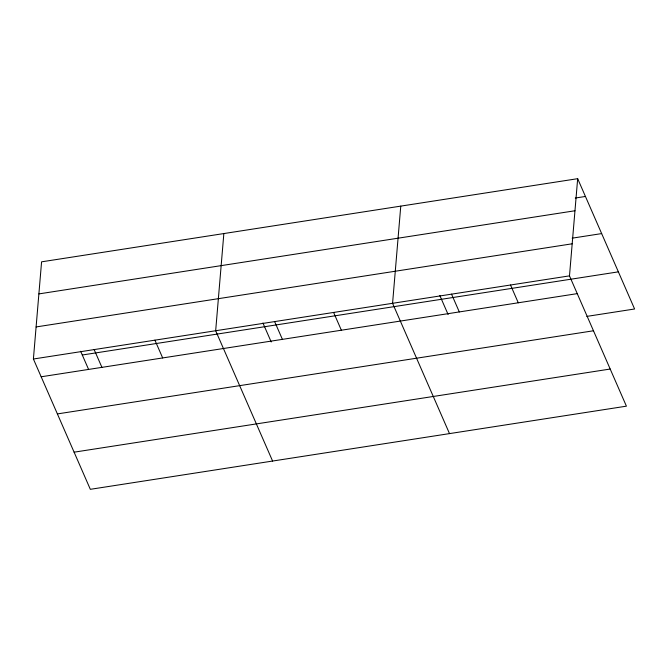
<?xml version="1.0" encoding="UTF-8"?>
<svg xmlns="http://www.w3.org/2000/svg" width="668" height="668" viewBox="0 0 668 668"><rect width="100%" height="100%" fill="white"/><g stroke="black" fill="none" stroke-linecap="round" stroke-linejoin="round"><path stroke-width="1" d="M577.67 178.682L569.487 275.867L626.417 406.169L90.33 489.318L33.4 359.008L41.583 261.831L577.67 178.682L634.6 308.992L586.813 316.398M223.855 233.558L215.672 330.743L272.594 461.045M400.767 206.12L392.575 303.305L449.506 433.607M575.273 198.037L585.435 196.459M38.886 293.903L574.973 210.754M572.175 238.167L601.659 233.591M36.105 326.944L572.184 243.795M33.4 359.008L569.487 275.867M82.289 355L618.376 271.851M41.165 376.785L577.252 293.636M57.39 413.918L593.476 330.777M74.106 452.178L610.193 369.037M510.519 285.011L518.284 302.788M451.543 294.154L459.308 311.931M439.836 295.557L448.128 314.528M333.608 312.449L341.373 330.226M274.64 321.592L282.405 339.369M262.925 322.995L271.216 341.966M154.909 340.162L162.675 357.939M94.155 349.589L101.92 367.358M80.661 351.268L88.527 369.279"/></g></svg>
